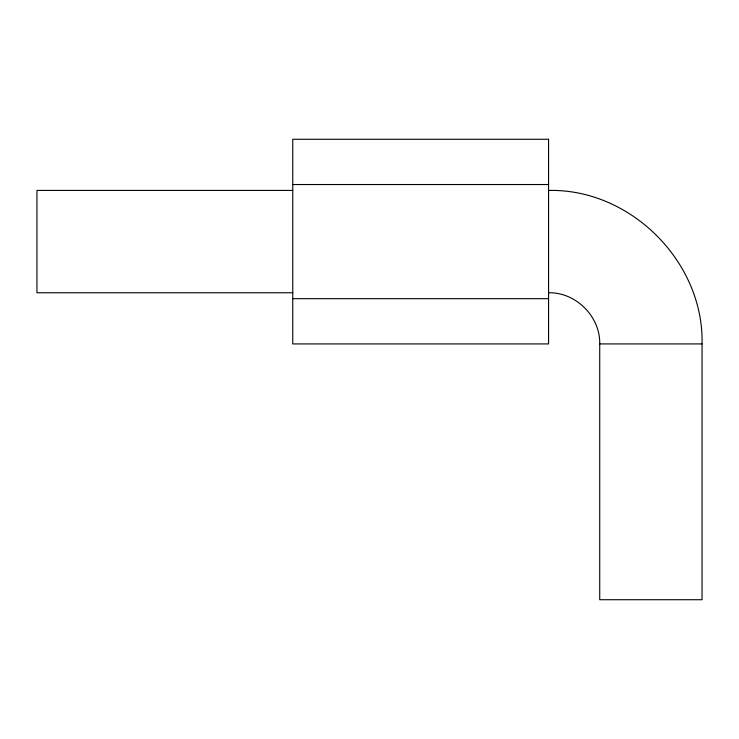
<?xml version="1.0" encoding="UTF-8"?>
<svg xmlns="http://www.w3.org/2000/svg" width="739" height="739" viewBox="0 0 739 739"><rect width="100%" height="100%" fill="white"/><g stroke="black" fill="none" stroke-linecap="round" stroke-linejoin="round"><path stroke-width="1.11" d="M292.755 184.528L548.569 184.528M292.755 190.431L36.95 190.431L36.95 292.755L292.755 292.755M292.755 298.667L548.569 298.667M599.726 343.921L702.05 343.921L702.05 599.726L599.726 599.726L599.726 343.921C600.364 316.578 575.903 292.127 548.569 292.755M548.569 190.431C630.57 188.556 703.944 261.892 702.05 343.921M548.569 139.274L292.755 139.274L292.755 343.921L548.569 343.921L548.569 139.274"/></g></svg>
